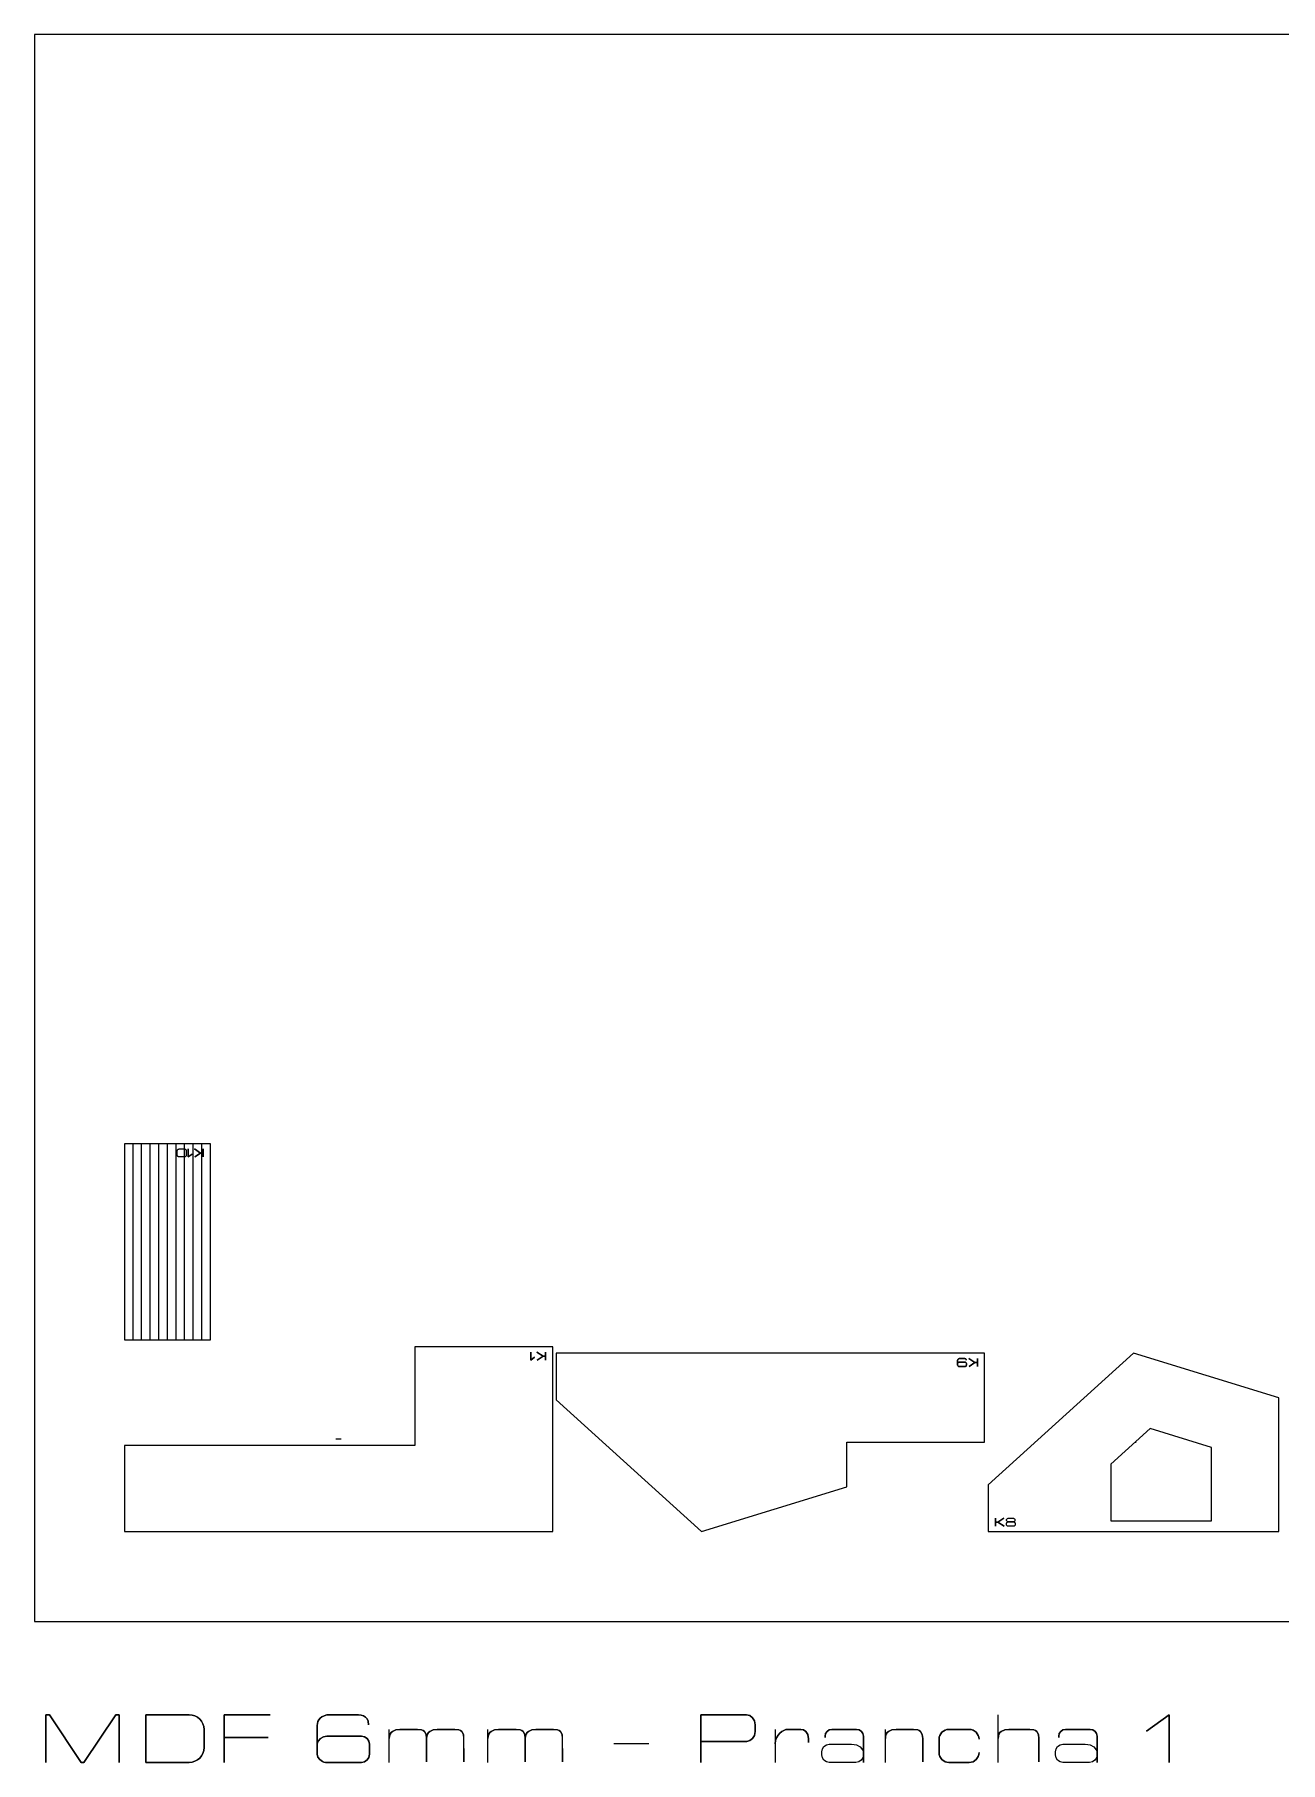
# Model space of a CAD drawing. Header units: metres. Extents: x -2.92 to 2.92, y -0.96 to 0.95.
# Drawn here: x -1.375 to -0.668, y -0.955 to 0.025 of the extents above; entities that cross this region are included whole.
import ezdxf

# ---------------------------------------------------------------- set-up
doc = ezdxf.new("R2010")
doc.units = ezdxf.units.M

msp = doc.modelspace()

# ---------------------------------------------------------------- linework, layer by layer
at = {"color": 2}
for p, q in [((-0.025, 0.025), (-1.375, 0.025)), ((-1.375, 0.025), (-1.375, -0.875)), ((-1.375, -0.875), (-0.025, -0.875)), ((-1.36862, -0.92795), (-1.3666, -0.92795)), ((-1.3666, -0.92795), (-1.36862, -0.92795)), ((-1.36862, -0.92795), (-1.36862, -0.955)), ((-1.36862, -0.955), (-1.36862, -0.92795)), ((-1.3666, -0.92795), (-1.34859, -0.955)), ((-1.34859, -0.955), (-1.3666, -0.92795)), ((-1.34698, -0.955), (-1.32886, -0.92795)), ((-1.32886, -0.92795), (-1.34698, -0.955)), ((-1.32886, -0.92795), (-1.32695, -0.92795)), ((-1.32695, -0.92795), (-1.32886, -0.92795)), ((-1.32695, -0.92795), (-1.32695, -0.955)), ((-1.32695, -0.955), (-1.32695, -0.92795)), ((-1.28726, -0.92795), (-1.31183, -0.92795)), ((-1.31183, -0.92795), (-1.31183, -0.955)), ((-1.31183, -0.955), (-1.31183, -0.92795)), ((-1.31183, -0.92795), (-1.28726, -0.92795)), ((-1.28558, -0.92811), (-1.28726, -0.92795)), ((-1.28726, -0.92795), (-1.28558, -0.92811)), ((-1.284, -0.9286), (-1.28558, -0.92811)), ((-1.28558, -0.92811), (-1.284, -0.9286)), ((-1.28256, -0.92938), (-1.284, -0.9286)), ((-1.284, -0.9286), (-1.28256, -0.92938)), ((-1.28131, -0.93041), (-1.28256, -0.92938)), ((-1.28256, -0.92938), (-1.28131, -0.93041)), ((-1.28029, -0.93165), (-1.28131, -0.93041)), ((-1.28131, -0.93041), (-1.28029, -0.93165)), ((-1.26738, -0.94078), (-1.26738, -0.92795)), ((-1.26738, -0.92795), (-1.24131, -0.92795)), ((-1.24131, -0.92795), (-1.26738, -0.92795)), ((-1.26738, -0.92795), (-1.26738, -0.955)), ((-1.21376, -0.93082), (-1.21424, -0.93185)), ((-1.21424, -0.93185), (-1.21376, -0.93082)), ((-1.21304, -0.9299), (-1.21376, -0.93082)), ((-1.21376, -0.93082), (-1.21304, -0.9299)), ((-1.21205, -0.92912), (-1.21304, -0.9299)), ((-1.21304, -0.9299), (-1.21205, -0.92912)), ((-1.21077, -0.92849), (-1.21205, -0.92912)), ((-1.21205, -0.92912), (-1.21077, -0.92849)), ((-1.20917, -0.92808), (-1.21077, -0.92849)), ((-1.21077, -0.92849), (-1.20917, -0.92808)), ((-1.20721, -0.92795), (-1.20917, -0.92808)), ((-1.20917, -0.92808), (-1.20721, -0.92795)), ((-1.19123, -0.92795), (-1.20721, -0.92795)), ((-1.20721, -0.92795), (-1.19123, -0.92795)), ((-1.18971, -0.92813), (-1.19123, -0.92795)), ((-1.19123, -0.92795), (-1.18971, -0.92813)), ((-1.18838, -0.92859), (-1.18971, -0.92813)), ((-1.18971, -0.92813), (-1.18838, -0.92859)), ((-1.18733, -0.92924), (-1.18838, -0.92859)), ((-1.18838, -0.92859), (-1.18733, -0.92924)), ((-1.18639, -0.93024), (-1.18733, -0.92924)), ((-1.18733, -0.92924), (-1.18639, -0.93024)), ((-1.18573, -0.93166), (-1.18639, -0.93024)), ((-1.18639, -0.93024), (-1.18573, -0.93166)), ((-0.99707, -0.92798), (-0.97104, -0.92798)), ((-0.97104, -0.92798), (-0.99707, -0.92798)), ((-0.99707, -0.92798), (-0.99707, -0.955)), ((-0.99707, -0.955), (-0.99707, -0.92798)), ((-0.97104, -0.92798), (-0.97011, -0.9281)), ((-0.97011, -0.9281), (-0.97104, -0.92798)), ((-0.97011, -0.9281), (-0.96922, -0.92843)), ((-0.96922, -0.92843), (-0.97011, -0.9281)), ((-0.96922, -0.92843), (-0.96766, -0.92964)), ((-0.96766, -0.92964), (-0.96922, -0.92843)), ((-0.96766, -0.92964), (-0.96657, -0.93142)), ((-0.96657, -0.93142), (-0.96766, -0.92964)), ((-0.82831, -0.955), (-0.82831, -0.92795)), ((-0.73123, -0.92795), (-0.74417, -0.93733)), ((-0.74417, -0.93733), (-0.73123, -0.92795)), ((-0.73123, -0.92795), (-0.73123, -0.955)), ((-0.73123, -0.955), (-0.73123, -0.92795)), ((-1.27951, -0.93309), (-1.28029, -0.93165)), ((-1.28029, -0.93165), (-1.27951, -0.93309)), ((-1.27902, -0.93467), (-1.27951, -0.93309)), ((-1.27951, -0.93309), (-1.27902, -0.93467)), ((-1.27886, -0.93635), (-1.27902, -0.93467)), ((-1.27902, -0.93467), (-1.27886, -0.93635)), ((-1.27886, -0.94659), (-1.27886, -0.93635)), ((-1.27886, -0.93635), (-1.27886, -0.94659)), ((-1.26738, -0.94078), (-1.24255, -0.94078)), ((-1.24255, -0.94078), (-1.26738, -0.94078)), ((-1.26738, -0.955), (-1.26738, -0.94078)), ((-1.21424, -0.93185), (-1.2146, -0.93406)), ((-1.2146, -0.93406), (-1.21424, -0.93185)), ((-1.2146, -0.93406), (-1.2146, -0.95038)), ((-1.2146, -0.95038), (-1.2146, -0.93406)), ((-1.21099, -0.94046), (-1.21274, -0.94146)), ((-1.21274, -0.94146), (-1.21099, -0.94046)), ((-1.20923, -0.94011), (-1.21099, -0.94046)), ((-1.21099, -0.94046), (-1.20923, -0.94011)), ((-1.18954, -0.94011), (-1.20923, -0.94011)), ((-1.20923, -0.94011), (-1.18954, -0.94011)), ((-1.18787, -0.94046), (-1.18954, -0.94011)), ((-1.18954, -0.94011), (-1.18787, -0.94046)), ((-1.18639, -0.94144), (-1.18787, -0.94046)), ((-1.18787, -0.94046), (-1.18639, -0.94144)), ((-1.18549, -0.93358), (-1.18573, -0.93166)), ((-1.18573, -0.93166), (-1.18549, -0.93358)), ((-1.17379, -0.955), (-1.17379, -0.93624)), ((-1.17367, -0.94006), (-1.17379, -0.94135)), ((-1.17379, -0.94135), (-1.17367, -0.94006)), ((-1.1733, -0.93898), (-1.17367, -0.94006)), ((-1.17367, -0.94006), (-1.1733, -0.93898)), ((-1.17273, -0.9381), (-1.1733, -0.93898)), ((-1.1733, -0.93898), (-1.17273, -0.9381)), ((-1.17199, -0.93739), (-1.17273, -0.9381)), ((-1.17273, -0.9381), (-1.17199, -0.93739)), ((-1.17006, -0.93651), (-1.17199, -0.93739)), ((-1.17199, -0.93739), (-1.17006, -0.93651)), ((-1.16771, -0.93624), (-1.17006, -0.93651)), ((-1.17006, -0.93651), (-1.16771, -0.93624)), ((-1.15777, -0.93624), (-1.16771, -0.93624)), ((-1.16771, -0.93624), (-1.15777, -0.93624)), ((-1.15544, -0.93656), (-1.15777, -0.93624)), ((-1.15777, -0.93624), (-1.15544, -0.93656)), ((-1.15454, -0.93695), (-1.15544, -0.93656)), ((-1.15544, -0.93656), (-1.15454, -0.93695)), ((-1.15383, -0.9375), (-1.15454, -0.93695)), ((-1.15454, -0.93695), (-1.15383, -0.9375)), ((-1.15291, -0.93909), (-1.15383, -0.9375)), ((-1.15383, -0.9375), (-1.15291, -0.93909)), ((-1.1526, -0.94135), (-1.15291, -0.93909)), ((-1.15291, -0.93909), (-1.1526, -0.94135)), ((-1.15247, -0.94006), (-1.1526, -0.94135)), ((-1.1526, -0.94135), (-1.15247, -0.94006)), ((-1.15211, -0.93898), (-1.15247, -0.94006)), ((-1.15247, -0.94006), (-1.15211, -0.93898)), ((-1.15154, -0.9381), (-1.15211, -0.93898)), ((-1.15211, -0.93898), (-1.15154, -0.9381)), ((-1.15081, -0.93739), (-1.15154, -0.9381)), ((-1.15154, -0.9381), (-1.15081, -0.93739)), ((-1.1489, -0.93651), (-1.15081, -0.93739)), ((-1.15081, -0.93739), (-1.1489, -0.93651)), ((-1.14656, -0.93624), (-1.1489, -0.93651)), ((-1.1489, -0.93651), (-1.14656, -0.93624)), ((-1.13662, -0.93624), (-1.14656, -0.93624)), ((-1.14656, -0.93624), (-1.13662, -0.93624)), ((-1.13427, -0.93656), (-1.13662, -0.93624)), ((-1.13662, -0.93624), (-1.13427, -0.93656)), ((-1.13337, -0.93695), (-1.13427, -0.93656)), ((-1.13427, -0.93656), (-1.13337, -0.93695)), ((-1.13264, -0.9375), (-1.13337, -0.93695)), ((-1.13337, -0.93695), (-1.13264, -0.9375)), ((-1.13168, -0.93909), (-1.13264, -0.9375)), ((-1.13264, -0.9375), (-1.13168, -0.93909)), ((-1.13137, -0.94135), (-1.13168, -0.93909)), ((-1.13168, -0.93909), (-1.13137, -0.95462)), ((-1.11782, -0.955), (-1.11782, -0.93624)), ((-1.1177, -0.94006), (-1.11782, -0.94135)), ((-1.11782, -0.94135), (-1.1177, -0.94006)), ((-1.11733, -0.93898), (-1.1177, -0.94006)), ((-1.1177, -0.94006), (-1.11733, -0.93898)), ((-1.11676, -0.9381), (-1.11733, -0.93898)), ((-1.11733, -0.93898), (-1.11676, -0.9381)), ((-1.11602, -0.93739), (-1.11676, -0.9381)), ((-1.11676, -0.9381), (-1.11602, -0.93739)), ((-1.11409, -0.93651), (-1.11602, -0.93739)), ((-1.11602, -0.93739), (-1.11409, -0.93651)), ((-1.11174, -0.93624), (-1.11409, -0.93651)), ((-1.11409, -0.93651), (-1.11174, -0.93624)), ((-1.1018, -0.93624), (-1.11174, -0.93624)), ((-1.11174, -0.93624), (-1.1018, -0.93624)), ((-1.09947, -0.93656), (-1.1018, -0.93624)), ((-1.1018, -0.93624), (-1.09947, -0.93656)), ((-1.09857, -0.93695), (-1.09947, -0.93656)), ((-1.09947, -0.93656), (-1.09857, -0.93695)), ((-1.09786, -0.9375), (-1.09857, -0.93695)), ((-1.09857, -0.93695), (-1.09786, -0.9375)), ((-1.09693, -0.93909), (-1.09786, -0.9375)), ((-1.09786, -0.9375), (-1.09693, -0.93909)), ((-1.09662, -0.94135), (-1.09693, -0.93909)), ((-1.09693, -0.93909), (-1.09662, -0.94135)), ((-1.0965, -0.94006), (-1.09662, -0.94135)), ((-1.09662, -0.94135), (-1.0965, -0.94006)), ((-1.09614, -0.93898), (-1.0965, -0.94006)), ((-1.0965, -0.94006), (-1.09614, -0.93898)), ((-1.09557, -0.9381), (-1.09614, -0.93898)), ((-1.09614, -0.93898), (-1.09557, -0.9381)), ((-1.09484, -0.93739), (-1.09557, -0.9381)), ((-1.09557, -0.9381), (-1.09484, -0.93739)), ((-1.09293, -0.93651), (-1.09484, -0.93739)), ((-1.09484, -0.93739), (-1.09293, -0.93651)), ((-1.09059, -0.93624), (-1.09293, -0.93651)), ((-1.09293, -0.93651), (-1.09059, -0.93624)), ((-1.08065, -0.93624), (-1.09059, -0.93624)), ((-1.09059, -0.93624), (-1.08065, -0.93624)), ((-1.0783, -0.93656), (-1.08065, -0.93624)), ((-1.08065, -0.93624), (-1.0783, -0.93656)), ((-1.0774, -0.93695), (-1.0783, -0.93656)), ((-1.0783, -0.93656), (-1.0774, -0.93695)), ((-1.07667, -0.9375), (-1.0774, -0.93695)), ((-1.0774, -0.93695), (-1.07667, -0.9375)), ((-1.07571, -0.93909), (-1.07667, -0.9375)), ((-1.07667, -0.9375), (-1.07571, -0.93909)), ((-1.07539, -0.94135), (-1.07571, -0.93909)), ((-1.07571, -0.93909), (-1.07539, -0.95462)), ((-0.96655, -0.93965), (-0.9676, -0.94142)), ((-0.9676, -0.94142), (-0.96655, -0.93965)), ((-0.96657, -0.93142), (-0.96616, -0.93361)), ((-0.96616, -0.93361), (-0.96657, -0.93142)), ((-0.96616, -0.93748), (-0.96655, -0.93965)), ((-0.96655, -0.93965), (-0.96616, -0.93748)), ((-0.96616, -0.93361), (-0.96616, -0.93748)), ((-0.96616, -0.93748), (-0.96616, -0.93361)), ((-0.9548, -0.93624), (-0.9548, -0.955)), ((-0.95321, -0.93955), (-0.95405, -0.94097)), ((-0.95405, -0.94097), (-0.95321, -0.93955)), ((-0.95219, -0.93838), (-0.95321, -0.93955)), ((-0.95321, -0.93955), (-0.95219, -0.93838)), ((-0.95105, -0.93746), (-0.95219, -0.93838)), ((-0.95219, -0.93838), (-0.95105, -0.93746)), ((-0.94986, -0.93679), (-0.95105, -0.93746)), ((-0.95105, -0.93746), (-0.94986, -0.93679)), ((-0.94871, -0.93638), (-0.94986, -0.93679)), ((-0.94986, -0.93679), (-0.94871, -0.93638)), ((-0.94767, -0.93624), (-0.94871, -0.93638)), ((-0.94871, -0.93638), (-0.94767, -0.93624)), ((-0.9402, -0.93624), (-0.94767, -0.93624)), ((-0.94767, -0.93624), (-0.9402, -0.93624)), ((-0.93872, -0.93654), (-0.9402, -0.93624)), ((-0.9402, -0.93624), (-0.93872, -0.93654)), ((-0.93735, -0.9375), (-0.93872, -0.93654)), ((-0.93872, -0.93654), (-0.93735, -0.93748)), ((-0.93735, -0.93748), (-0.93638, -0.93913)), ((-0.93638, -0.93917), (-0.93735, -0.9375)), ((-0.93638, -0.93913), (-0.936, -0.94157)), ((-0.936, -0.94157), (-0.93638, -0.93917)), ((-0.92621, -0.93865), (-0.92651, -0.94019)), ((-0.92651, -0.94019), (-0.92621, -0.93865)), ((-0.92651, -0.94019), (-0.92651, -0.94079)), ((-0.92651, -0.94079), (-0.92651, -0.94019)), ((-0.92537, -0.93741), (-0.92621, -0.93865)), ((-0.92621, -0.93865), (-0.92537, -0.93741)), ((-0.92411, -0.93656), (-0.92537, -0.93741)), ((-0.92537, -0.93741), (-0.92411, -0.93656)), ((-0.92261, -0.93624), (-0.92411, -0.93656)), ((-0.92411, -0.93656), (-0.92261, -0.93624)), ((-0.90866, -0.93624), (-0.92261, -0.93624)), ((-0.92261, -0.93624), (-0.90866, -0.93624)), ((-0.90714, -0.93656), (-0.90866, -0.93624)), ((-0.90866, -0.93624), (-0.90714, -0.93656)), ((-0.90588, -0.93741), (-0.90714, -0.93656)), ((-0.90714, -0.93656), (-0.90588, -0.93741)), ((-0.90504, -0.93865), (-0.90588, -0.93741)), ((-0.90588, -0.93741), (-0.90504, -0.93865)), ((-0.90472, -0.94018), (-0.90504, -0.93865)), ((-0.90504, -0.93865), (-0.90472, -0.94018)), ((-0.90472, -0.955), (-0.90472, -0.94018)), ((-0.90472, -0.94018), (-0.90472, -0.955)), ((-0.8923, -0.955), (-0.8923, -0.93624)), ((-0.89218, -0.94006), (-0.8923, -0.94135)), ((-0.8923, -0.94135), (-0.89218, -0.94006)), ((-0.89182, -0.93898), (-0.89218, -0.94006)), ((-0.89218, -0.94006), (-0.89182, -0.93898)), ((-0.89125, -0.9381), (-0.89182, -0.93898)), ((-0.89182, -0.93898), (-0.89125, -0.9381)), ((-0.8905, -0.93739), (-0.89125, -0.9381)), ((-0.89125, -0.9381), (-0.8905, -0.93739)), ((-0.88857, -0.93651), (-0.8905, -0.93739)), ((-0.8905, -0.93739), (-0.88857, -0.93651)), ((-0.88623, -0.93624), (-0.88857, -0.93651)), ((-0.88857, -0.93651), (-0.88623, -0.93624)), ((-0.87629, -0.93624), (-0.88623, -0.93624)), ((-0.88623, -0.93624), (-0.87629, -0.93624)), ((-0.87395, -0.93656), (-0.87629, -0.93624)), ((-0.87629, -0.93624), (-0.87395, -0.93656)), ((-0.87306, -0.93695), (-0.87395, -0.93656)), ((-0.87395, -0.93656), (-0.87306, -0.93695)), ((-0.87235, -0.9375), (-0.87306, -0.93695)), ((-0.87306, -0.93695), (-0.87235, -0.9375)), ((-0.87142, -0.93909), (-0.87235, -0.9375)), ((-0.87235, -0.9375), (-0.87142, -0.93909)), ((-0.87111, -0.94135), (-0.87142, -0.93909)), ((-0.87142, -0.93909), (-0.87111, -0.94135)), ((-0.86185, -0.94183), (-0.86174, -0.94071)), ((-0.86174, -0.94071), (-0.86185, -0.94183)), ((-0.86174, -0.94071), (-0.86142, -0.93966)), ((-0.86142, -0.93966), (-0.86174, -0.94071)), ((-0.86142, -0.93966), (-0.86022, -0.9379)), ((-0.86022, -0.9379), (-0.86142, -0.93966)), ((-0.86022, -0.9379), (-0.85843, -0.93669)), ((-0.85843, -0.93669), (-0.86022, -0.9379)), ((-0.85843, -0.93669), (-0.85738, -0.93636)), ((-0.85738, -0.93636), (-0.85843, -0.93669)), ((-0.85738, -0.93636), (-0.85626, -0.93624)), ((-0.85626, -0.93624), (-0.85738, -0.93636)), ((-0.85626, -0.93624), (-0.84471, -0.93624)), ((-0.84471, -0.93624), (-0.85626, -0.93624)), ((-0.84471, -0.93624), (-0.84358, -0.93636)), ((-0.84358, -0.93636), (-0.84471, -0.93624)), ((-0.84358, -0.93636), (-0.84253, -0.93669)), ((-0.84253, -0.93669), (-0.84358, -0.93636)), ((-0.84253, -0.93669), (-0.84077, -0.9379)), ((-0.84077, -0.9379), (-0.84253, -0.93669)), ((-0.84077, -0.9379), (-0.83957, -0.93966)), ((-0.83957, -0.93966), (-0.84077, -0.9379)), ((-0.83957, -0.93966), (-0.83923, -0.94071)), ((-0.83923, -0.94071), (-0.83957, -0.93966)), ((-0.83923, -0.94071), (-0.83912, -0.94183)), ((-0.83912, -0.94183), (-0.83923, -0.94071)), ((-0.82819, -0.94006), (-0.82831, -0.94134)), ((-0.82831, -0.94134), (-0.82819, -0.94006)), ((-0.82784, -0.93898), (-0.82819, -0.94006)), ((-0.82819, -0.94006), (-0.82784, -0.93898)), ((-0.82729, -0.93809), (-0.82784, -0.93898)), ((-0.82784, -0.93898), (-0.82729, -0.93809)), ((-0.82655, -0.93738), (-0.82729, -0.93809)), ((-0.82729, -0.93809), (-0.82655, -0.93738)), ((-0.82462, -0.9365), (-0.82655, -0.93738)), ((-0.82655, -0.93738), (-0.82462, -0.9365)), ((-0.82227, -0.93624), (-0.82462, -0.9365)), ((-0.82462, -0.9365), (-0.82227, -0.93624)), ((-0.81042, -0.93624), (-0.82227, -0.93624)), ((-0.82227, -0.93624), (-0.81042, -0.93624)), ((-0.80808, -0.93655), (-0.81042, -0.93624)), ((-0.81042, -0.93624), (-0.80808, -0.93655)), ((-0.80718, -0.93695), (-0.80808, -0.93655)), ((-0.80808, -0.93655), (-0.80718, -0.93695)), ((-0.80646, -0.9375), (-0.80718, -0.93695)), ((-0.80718, -0.93695), (-0.80646, -0.9375)), ((-0.80552, -0.93909), (-0.80646, -0.9375)), ((-0.80646, -0.9375), (-0.80552, -0.93909)), ((-0.80521, -0.94134), (-0.80552, -0.93909)), ((-0.80552, -0.93909), (-0.80521, -0.94134)), ((-0.79365, -0.93865), (-0.79395, -0.94019)), ((-0.79395, -0.94019), (-0.79365, -0.93865)), ((-0.79395, -0.94019), (-0.79395, -0.94079)), ((-0.79395, -0.94079), (-0.79395, -0.94019)), ((-0.7928, -0.93741), (-0.79365, -0.93865)), ((-0.79365, -0.93865), (-0.7928, -0.93741)), ((-0.79155, -0.93656), (-0.7928, -0.93741)), ((-0.7928, -0.93741), (-0.79155, -0.93656)), ((-0.79005, -0.93624), (-0.79155, -0.93656)), ((-0.79155, -0.93656), (-0.79005, -0.93624)), ((-0.77609, -0.93624), (-0.79005, -0.93624)), ((-0.79005, -0.93624), (-0.77609, -0.93624)), ((-0.77457, -0.93656), (-0.77609, -0.93624)), ((-0.77609, -0.93624), (-0.77457, -0.93656)), ((-0.77332, -0.93741), (-0.77457, -0.93656)), ((-0.77457, -0.93656), (-0.77332, -0.93741)), ((-0.77247, -0.93865), (-0.77332, -0.93741)), ((-0.77332, -0.93741), (-0.77247, -0.93865)), ((-0.77215, -0.94018), (-0.77247, -0.93865)), ((-0.77247, -0.93865), (-0.77215, -0.94018)), ((-0.77215, -0.955), (-0.77215, -0.94018)), ((-0.77215, -0.94018), (-0.77215, -0.955)), ((-1.28029, -0.95133), (-1.27951, -0.9499)), ((-1.27951, -0.9499), (-1.28029, -0.95133)), ((-1.27951, -0.9499), (-1.27902, -0.9483)), ((-1.27902, -0.9483), (-1.27951, -0.9499)), ((-1.27902, -0.9483), (-1.27886, -0.94659)), ((-1.27886, -0.94659), (-1.27902, -0.9483)), ((-1.21446, -0.9438), (-1.2146, -0.94472)), ((-1.2146, -0.94472), (-1.21446, -0.9438)), ((-1.2146, -0.95038), (-1.21422, -0.95194)), ((-1.21422, -0.95194), (-1.2146, -0.95038)), ((-1.21407, -0.94294), (-1.21446, -0.9438)), ((-1.21446, -0.9438), (-1.21407, -0.94294)), ((-1.21274, -0.94146), (-1.21407, -0.94294)), ((-1.21407, -0.94294), (-1.21274, -0.94146)), ((-1.18534, -0.9429), (-1.18639, -0.94144)), ((-1.18639, -0.94144), (-1.18534, -0.9429)), ((-1.18493, -0.94468), (-1.18534, -0.9429)), ((-1.18534, -0.9429), (-1.18493, -0.94468)), ((-1.1853, -0.95215), (-1.18493, -0.95035)), ((-1.18493, -0.95035), (-1.1853, -0.95215)), ((-1.18493, -0.95035), (-1.18493, -0.94468)), ((-1.18493, -0.94468), (-1.18493, -0.95035)), ((-1.1526, -0.95462), (-1.1526, -0.94135)), ((-1.1526, -0.94135), (-1.1526, -0.95462)), ((-1.13137, -0.95462), (-1.13137, -0.94135)), ((-1.09662, -0.95462), (-1.09662, -0.94135)), ((-1.09662, -0.94135), (-1.09662, -0.95462)), ((-1.07539, -0.95462), (-1.07539, -0.94135)), ((-1.02648, -0.94438), (-1.04632, -0.94438)), ((-0.97092, -0.94303), (-0.99707, -0.94303)), ((-0.99707, -0.94303), (-0.97092, -0.94303)), ((-0.96912, -0.9426), (-0.97092, -0.94303)), ((-0.97092, -0.94303), (-0.96912, -0.9426)), ((-0.9676, -0.94142), (-0.96912, -0.9426)), ((-0.96912, -0.9426), (-0.9676, -0.94142)), ((-0.95461, -0.94262), (-0.9548, -0.9445)), ((-0.9548, -0.9445), (-0.95461, -0.94262)), ((-0.95405, -0.94097), (-0.95461, -0.94262)), ((-0.95461, -0.94262), (-0.95405, -0.94097)), ((-0.936, -0.94367), (-0.936, -0.94157)), ((-0.936, -0.94157), (-0.936, -0.94367)), ((-0.92839, -0.94893), (-0.92805, -0.94726)), ((-0.92839, -0.94893), (-0.92805, -0.94726)), ((-0.92839, -0.95072), (-0.92839, -0.94893)), ((-0.92839, -0.95072), (-0.92839, -0.94893)), ((-0.92805, -0.94726), (-0.92713, -0.94591)), ((-0.92805, -0.94726), (-0.92713, -0.94591)), ((-0.92713, -0.94591), (-0.92578, -0.94499)), ((-0.92713, -0.94591), (-0.92578, -0.94499)), ((-0.92578, -0.94499), (-0.92411, -0.94465)), ((-0.92578, -0.94499), (-0.92411, -0.94465)), ((-0.92411, -0.94465), (-0.91147, -0.94465)), ((-0.92411, -0.94465), (-0.91147, -0.94465)), ((-0.91147, -0.94465), (-0.91006, -0.94476)), ((-0.91147, -0.94465), (-0.91006, -0.94476)), ((-0.91006, -0.94476), (-0.90877, -0.94508)), ((-0.91006, -0.94476), (-0.90877, -0.94508)), ((-0.90877, -0.94508), (-0.90663, -0.94621)), ((-0.90877, -0.94508), (-0.90663, -0.94621)), ((-0.90663, -0.94621), (-0.90522, -0.94778)), ((-0.90663, -0.94621), (-0.90522, -0.94778)), ((-0.90522, -0.94778), (-0.90485, -0.94866)), ((-0.90522, -0.94778), (-0.90485, -0.94866)), ((-0.90485, -0.94866), (-0.90472, -0.94953)), ((-0.90485, -0.94866), (-0.90472, -0.94953)), ((-0.90472, -0.94953), (-0.90472, -0.95072)), ((-0.90472, -0.94953), (-0.90472, -0.95072)), ((-0.87111, -0.95462), (-0.87111, -0.94135)), ((-0.87111, -0.94135), (-0.87111, -0.95462)), ((-0.86185, -0.94941), (-0.86185, -0.94183)), ((-0.86185, -0.94183), (-0.86185, -0.94941)), ((-0.86174, -0.95054), (-0.86185, -0.94941)), ((-0.86185, -0.94941), (-0.86174, -0.95054)), ((-0.86142, -0.95159), (-0.86174, -0.95054)), ((-0.86174, -0.95054), (-0.86142, -0.95159)), ((-0.83923, -0.95054), (-0.83957, -0.95159)), ((-0.83957, -0.95159), (-0.83923, -0.95054)), ((-0.83912, -0.94941), (-0.83923, -0.95054)), ((-0.83923, -0.95054), (-0.83912, -0.94941)), ((-0.80521, -0.95462), (-0.80521, -0.94134)), ((-0.80521, -0.94134), (-0.80521, -0.95462)), ((-0.79582, -0.94893), (-0.79549, -0.94726)), ((-0.79582, -0.94893), (-0.79549, -0.94726)), ((-0.79582, -0.95072), (-0.79582, -0.94893)), ((-0.79582, -0.95072), (-0.79582, -0.94893)), ((-0.79549, -0.94726), (-0.79457, -0.94591)), ((-0.79549, -0.94726), (-0.79457, -0.94591)), ((-0.79457, -0.94591), (-0.79322, -0.94499)), ((-0.79457, -0.94591), (-0.79322, -0.94499)), ((-0.79322, -0.94499), (-0.79155, -0.94465)), ((-0.79322, -0.94499), (-0.79155, -0.94465)), ((-0.79155, -0.94465), (-0.77891, -0.94465)), ((-0.79155, -0.94465), (-0.77891, -0.94465)), ((-0.77891, -0.94465), (-0.7775, -0.94476)), ((-0.77891, -0.94465), (-0.7775, -0.94476)), ((-0.7775, -0.94476), (-0.77621, -0.94508)), ((-0.7775, -0.94476), (-0.77621, -0.94508)), ((-0.77621, -0.94508), (-0.77407, -0.94621)), ((-0.77621, -0.94508), (-0.77407, -0.94621)), ((-0.77407, -0.94621), (-0.77266, -0.94778)), ((-0.77407, -0.94621), (-0.77266, -0.94778)), ((-0.77266, -0.94778), (-0.77228, -0.94866)), ((-0.77266, -0.94778), (-0.77228, -0.94866)), ((-0.77228, -0.94866), (-0.77215, -0.94953)), ((-0.77228, -0.94866), (-0.77215, -0.94953)), ((-0.77215, -0.94953), (-0.77215, -0.95072)), ((-0.77215, -0.94953), (-0.77215, -0.95072)), ((-1.34859, -0.955), (-1.34698, -0.955)), ((-1.34698, -0.955), (-1.34859, -0.955)), ((-1.28558, -0.95483), (-1.31183, -0.955)), ((-1.31183, -0.955), (-1.28726, -0.955)), ((-1.28726, -0.955), (-1.28558, -0.95483)), ((-1.28558, -0.95483), (-1.284, -0.95434)), ((-1.284, -0.95434), (-1.28558, -0.95483)), ((-1.284, -0.95434), (-1.28256, -0.95357)), ((-1.28256, -0.95357), (-1.284, -0.95434)), ((-1.28256, -0.95357), (-1.28131, -0.95256)), ((-1.28131, -0.95256), (-1.28256, -0.95357)), ((-1.28131, -0.95256), (-1.28029, -0.95133)), ((-1.28029, -0.95133), (-1.28131, -0.95256)), ((-1.21422, -0.95194), (-1.21319, -0.95342)), ((-1.21319, -0.95342), (-1.21422, -0.95194)), ((-1.21319, -0.95342), (-1.21171, -0.95455)), ((-1.21171, -0.95455), (-1.21319, -0.95342)), ((-1.21171, -0.95455), (-1.21086, -0.95489)), ((-1.21086, -0.95489), (-1.21171, -0.95455)), ((-1.21086, -0.95489), (-1.20998, -0.955)), ((-1.20998, -0.955), (-1.21086, -0.95489)), ((-1.20998, -0.955), (-1.18954, -0.95496)), ((-1.18954, -0.95496), (-1.20998, -0.955)), ((-1.18954, -0.95496), (-1.18776, -0.95461)), ((-1.18776, -0.95461), (-1.18954, -0.95496)), ((-1.18776, -0.95461), (-1.18629, -0.95361)), ((-1.18629, -0.95361), (-1.18776, -0.95461)), ((-1.18629, -0.95361), (-1.1853, -0.95215)), ((-1.1853, -0.95215), (-1.18629, -0.95361)), ((-0.92805, -0.95241), (-0.92839, -0.95072)), ((-0.92805, -0.95241), (-0.92839, -0.95072)), ((-0.92713, -0.95376), (-0.92805, -0.95241)), ((-0.92713, -0.95376), (-0.92805, -0.95241)), ((-0.92578, -0.95466), (-0.92713, -0.95376)), ((-0.92578, -0.95466), (-0.92713, -0.95376)), ((-0.92411, -0.955), (-0.92578, -0.95466)), ((-0.92411, -0.955), (-0.92578, -0.95466)), ((-0.90903, -0.955), (-0.92411, -0.955)), ((-0.90903, -0.955), (-0.92411, -0.955)), ((-0.90736, -0.95466), (-0.90903, -0.955)), ((-0.90736, -0.95466), (-0.90903, -0.955)), ((-0.90599, -0.95376), (-0.90736, -0.95466)), ((-0.90599, -0.95376), (-0.90736, -0.95466)), ((-0.90506, -0.95241), (-0.90599, -0.95376)), ((-0.90506, -0.95241), (-0.90599, -0.95376)), ((-0.90472, -0.95072), (-0.90506, -0.95241)), ((-0.90472, -0.95072), (-0.90506, -0.95241)), ((-0.86022, -0.95337), (-0.86142, -0.95159)), ((-0.86142, -0.95159), (-0.86022, -0.95337)), ((-0.85843, -0.95457), (-0.86022, -0.95337)), ((-0.86022, -0.95337), (-0.85843, -0.95457)), ((-0.85738, -0.95489), (-0.85843, -0.95457)), ((-0.85843, -0.95457), (-0.85738, -0.95489)), ((-0.85626, -0.955), (-0.85738, -0.95489)), ((-0.85738, -0.95489), (-0.85626, -0.955)), ((-0.84471, -0.955), (-0.85626, -0.955)), ((-0.85626, -0.955), (-0.84471, -0.955)), ((-0.84358, -0.95489), (-0.84471, -0.955)), ((-0.84471, -0.955), (-0.84358, -0.95489)), ((-0.84253, -0.95457), (-0.84358, -0.95489)), ((-0.84358, -0.95489), (-0.84253, -0.95457)), ((-0.84077, -0.95337), (-0.84253, -0.95457)), ((-0.84253, -0.95457), (-0.84077, -0.95337)), ((-0.83957, -0.95159), (-0.84077, -0.95337)), ((-0.84077, -0.95337), (-0.83957, -0.95159)), ((-0.79549, -0.95241), (-0.79582, -0.95072)), ((-0.79549, -0.95241), (-0.79582, -0.95072)), ((-0.79457, -0.95376), (-0.79549, -0.95241)), ((-0.79457, -0.95376), (-0.79549, -0.95241)), ((-0.79322, -0.95466), (-0.79457, -0.95376)), ((-0.79322, -0.95466), (-0.79457, -0.95376)), ((-0.79155, -0.955), (-0.79322, -0.95466)), ((-0.79155, -0.955), (-0.79322, -0.95466)), ((-0.77647, -0.955), (-0.79155, -0.955)), ((-0.77647, -0.955), (-0.79155, -0.955)), ((-0.7748, -0.95466), (-0.77647, -0.955)), ((-0.7748, -0.95466), (-0.77647, -0.955)), ((-0.77343, -0.95376), (-0.7748, -0.95466)), ((-0.77343, -0.95376), (-0.7748, -0.95466)), ((-0.77249, -0.95241), (-0.77343, -0.95376)), ((-0.77249, -0.95241), (-0.77343, -0.95376)), ((-0.77215, -0.95072), (-0.77249, -0.95241)), ((-0.77215, -0.95072), (-0.77249, -0.95241))]:
    msp.add_line(p, q, dxfattribs=at)
at = {"color": 7}
for p, q in [((-1.324, -0.60407), (-1.324, -0.71524)), ((-1.27525, -0.60407), (-1.324, -0.60407)), ((-1.27525, -0.71524), (-1.27525, -0.60407)), ((-1.324, -0.71524), (-1.27525, -0.71524)), ((-1.08099, -0.71924), (-1.15919, -0.71924)), ((-1.15919, -0.71924), (-1.15919, -0.77525)), ((-1.08099, -0.824), (-1.08099, -0.71924)), ((-0.83598, -0.72287), (-1.07899, -0.72287)), ((-1.07899, -0.72287), (-1.07899, -0.74938)), ((-0.83598, -0.77344), (-0.83598, -0.72287)), ((-0.75157, -0.72287), (-0.83398, -0.79749)), ((-0.66916, -0.74816), (-0.75157, -0.72287)), ((-1.07899, -0.74938), (-0.99658, -0.824)), ((-0.66916, -0.824), (-0.66916, -0.74816)), ((-0.91417, -0.79872), (-0.91417, -0.77344)), ((-0.91417, -0.77344), (-0.83598, -0.77344)), ((-0.74205, -0.76562), (-0.76447, -0.78592)), ((-0.70724, -0.7763), (-0.74205, -0.76562)), ((-1.15919, -0.77525), (-1.324, -0.77525)), ((-1.324, -0.77525), (-1.324, -0.824)), ((-0.70724, -0.818), (-0.70724, -0.7763)), ((-0.76447, -0.78592), (-0.76447, -0.818)), ((-0.99658, -0.824), (-0.91417, -0.79872)), ((-0.83398, -0.79749), (-0.83398, -0.824)), ((-0.76447, -0.818), (-0.70724, -0.818)), ((-1.324, -0.824), (-1.08099, -0.824)), ((-0.83398, -0.824), (-0.66916, -0.824))]:
    msp.add_line(p, q, dxfattribs=at)
at = {"color": 1}
for p, q in [((-1.31913, -0.71524), (-1.31913, -0.60407)), ((-1.31425, -0.71524), (-1.31425, -0.60407)), ((-1.30938, -0.71524), (-1.30938, -0.60407)), ((-1.3045, -0.71524), (-1.3045, -0.60407)), ((-1.29963, -0.71524), (-1.29963, -0.60407)), ((-1.29475, -0.71524), (-1.29475, -0.60407)), ((-1.28988, -0.71524), (-1.28988, -0.60407)), ((-1.285, -0.71524), (-1.285, -0.60407)), ((-1.28013, -0.71524), (-1.28013, -0.60407))]:
    msp.add_line(p, q, dxfattribs=at)
at = {"color": 134}
for p, q in [((-1.29396, -0.60769), (-1.29387, -0.60752)), ((-1.29396, -0.60769), (-1.29387, -0.60752)), ((-1.29387, -0.60752), (-1.29375, -0.60737)), ((-1.29387, -0.60752), (-1.29375, -0.60737)), ((-1.29375, -0.60737), (-1.2936, -0.60725)), ((-1.29375, -0.60737), (-1.2936, -0.60725)), ((-1.2936, -0.60725), (-1.29343, -0.60715)), ((-1.2936, -0.60725), (-1.29343, -0.60715)), ((-1.29343, -0.60715), (-1.29323, -0.60709)), ((-1.29343, -0.60715), (-1.29323, -0.60709)), ((-1.29323, -0.60709), (-1.29303, -0.60707)), ((-1.29323, -0.60709), (-1.29303, -0.60707)), ((-1.29303, -0.60707), (-1.28997, -0.60707)), ((-1.29303, -0.60707), (-1.28997, -0.60707)), ((-1.28997, -0.60707), (-1.28976, -0.60709)), ((-1.28997, -0.60707), (-1.28976, -0.60709)), ((-1.28976, -0.60709), (-1.28957, -0.60715)), ((-1.28976, -0.60709), (-1.28957, -0.60715)), ((-1.28957, -0.60715), (-1.2894, -0.60725)), ((-1.28957, -0.60715), (-1.2894, -0.60725)), ((-1.2894, -0.60725), (-1.28925, -0.60737)), ((-1.2894, -0.60725), (-1.28925, -0.60737)), ((-1.28925, -0.60737), (-1.28912, -0.60752)), ((-1.28925, -0.60737), (-1.28912, -0.60752)), ((-1.28912, -0.60752), (-1.28903, -0.60769)), ((-1.28912, -0.60752), (-1.28903, -0.60769)), ((-1.28776, -0.61158), (-1.28776, -0.60707)), ((-1.28776, -0.60707), (-1.28776, -0.61158)), ((-1.28079, -0.60944), (-1.28425, -0.60707)), ((-1.28425, -0.60707), (-1.28079, -0.60944)), ((-1.27931, -0.61158), (-1.27931, -0.60707)), ((-1.27931, -0.60707), (-1.27931, -0.60944)), ((-1.29404, -0.60808), (-1.29402, -0.60788)), ((-1.29404, -0.60808), (-1.29402, -0.60788)), ((-1.29404, -0.61057), (-1.29404, -0.60808)), ((-1.29404, -0.61057), (-1.29404, -0.60808)), ((-1.29402, -0.61078), (-1.29404, -0.61057)), ((-1.29402, -0.61078), (-1.29404, -0.61057)), ((-1.29402, -0.60788), (-1.29396, -0.60769)), ((-1.29402, -0.60788), (-1.29396, -0.60769)), ((-1.29396, -0.61097), (-1.29402, -0.61078)), ((-1.29396, -0.61097), (-1.29402, -0.61078)), ((-1.29387, -0.61114), (-1.29396, -0.61097)), ((-1.29387, -0.61114), (-1.29396, -0.61097)), ((-1.29375, -0.61129), (-1.29387, -0.61114)), ((-1.29375, -0.61129), (-1.29387, -0.61114)), ((-1.2936, -0.61141), (-1.29375, -0.61129)), ((-1.2936, -0.61141), (-1.29375, -0.61129)), ((-1.29343, -0.6115), (-1.2936, -0.61141)), ((-1.29343, -0.6115), (-1.2936, -0.61141)), ((-1.29323, -0.61156), (-1.29343, -0.6115)), ((-1.29323, -0.61156), (-1.29343, -0.6115)), ((-1.29303, -0.61158), (-1.29323, -0.61156)), ((-1.29303, -0.61158), (-1.29323, -0.61156)), ((-1.28997, -0.61158), (-1.29303, -0.61158)), ((-1.28997, -0.61158), (-1.29303, -0.61158)), ((-1.28976, -0.61156), (-1.28997, -0.61158)), ((-1.28976, -0.61156), (-1.28997, -0.61158)), ((-1.28957, -0.6115), (-1.28976, -0.61156)), ((-1.28957, -0.6115), (-1.28976, -0.61156)), ((-1.2894, -0.61141), (-1.28957, -0.6115)), ((-1.2894, -0.61141), (-1.28957, -0.6115)), ((-1.28925, -0.61129), (-1.2894, -0.61141)), ((-1.28925, -0.61129), (-1.2894, -0.61141)), ((-1.28912, -0.61114), (-1.28925, -0.61129)), ((-1.28912, -0.61114), (-1.28925, -0.61129)), ((-1.28903, -0.61097), (-1.28912, -0.61114)), ((-1.28903, -0.61097), (-1.28912, -0.61114)), ((-1.28903, -0.60769), (-1.28897, -0.60788)), ((-1.28903, -0.60769), (-1.28897, -0.60788)), ((-1.28897, -0.61078), (-1.28903, -0.61097)), ((-1.28897, -0.61078), (-1.28903, -0.61097)), ((-1.28897, -0.60788), (-1.28895, -0.60808)), ((-1.28897, -0.60788), (-1.28895, -0.60808)), ((-1.28895, -0.61057), (-1.28897, -0.61078)), ((-1.28895, -0.61057), (-1.28897, -0.61078)), ((-1.28895, -0.60808), (-1.28895, -0.61057)), ((-1.28895, -0.60808), (-1.28895, -0.61057)), ((-1.28776, -0.61158), (-1.28561, -0.61002)), ((-1.28561, -0.61002), (-1.28776, -0.61158)), ((-1.28079, -0.60944), (-1.28404, -0.61158)), ((-1.28404, -0.61158), (-1.28079, -0.60944)), ((-1.27931, -0.60944), (-1.28079, -0.60944)), ((-1.28079, -0.60944), (-1.27931, -0.60944)), ((-1.27931, -0.60944), (-1.27931, -0.61158)), ((-1.0935, -0.72675), (-1.0935, -0.72224)), ((-1.0935, -0.72224), (-1.0935, -0.72675)), ((-1.0935, -0.72675), (-1.09135, -0.72519)), ((-1.09135, -0.72519), (-1.0935, -0.72675)), ((-1.08653, -0.72461), (-1.08999, -0.72224)), ((-1.08999, -0.72224), (-1.08653, -0.72461)), ((-1.08653, -0.72461), (-1.08978, -0.72675)), ((-1.08978, -0.72675), (-1.08653, -0.72461)), ((-1.08505, -0.72461), (-1.08653, -0.72461)), ((-1.08653, -0.72461), (-1.08505, -0.72461)), ((-1.08505, -0.72675), (-1.08505, -0.72224)), ((-1.08505, -0.72224), (-1.08505, -0.72461)), ((-1.08505, -0.72461), (-1.08505, -0.72675)), ((-0.85123, -0.72656), (-0.85129, -0.72693)), ((-0.85129, -0.72693), (-0.85123, -0.72656)), ((-0.85129, -0.72693), (-0.85129, -0.72966)), ((-0.85129, -0.72966), (-0.85129, -0.72693)), ((-0.85126, -0.72856), (-0.85129, -0.72871)), ((-0.85129, -0.72871), (-0.85126, -0.72856)), ((-0.85129, -0.72966), (-0.85122, -0.72992)), ((-0.85122, -0.72992), (-0.85129, -0.72966)), ((-0.8512, -0.72841), (-0.85126, -0.72856)), ((-0.85126, -0.72856), (-0.8512, -0.72841)), ((-0.85115, -0.72639), (-0.85123, -0.72656)), ((-0.85123, -0.72656), (-0.85115, -0.72639)), ((-0.85122, -0.72992), (-0.85105, -0.73017)), ((-0.85105, -0.73017), (-0.85122, -0.72992)), ((-0.85098, -0.72817), (-0.8512, -0.72841)), ((-0.8512, -0.72841), (-0.85098, -0.72817)), ((-0.85103, -0.72624), (-0.85115, -0.72639)), ((-0.85115, -0.72639), (-0.85103, -0.72624)), ((-0.85105, -0.73017), (-0.8508, -0.73036)), ((-0.8508, -0.73036), (-0.85105, -0.73017)), ((-0.85086, -0.72611), (-0.85103, -0.72624)), ((-0.85103, -0.72624), (-0.85086, -0.72611)), ((-0.85068, -0.728), (-0.85098, -0.72817)), ((-0.85098, -0.72817), (-0.85068, -0.728)), ((-0.85065, -0.726), (-0.85086, -0.72611)), ((-0.85086, -0.72611), (-0.85065, -0.726)), ((-0.8508, -0.73036), (-0.85051, -0.73043)), ((-0.85051, -0.73043), (-0.8508, -0.73036)), ((-0.85039, -0.72794), (-0.85068, -0.728)), ((-0.85068, -0.728), (-0.85039, -0.72794)), ((-0.85038, -0.72593), (-0.85065, -0.726)), ((-0.85065, -0.726), (-0.85038, -0.72593)), ((-0.85051, -0.73043), (-0.8471, -0.73043)), ((-0.8471, -0.73043), (-0.85051, -0.73043)), ((-0.8471, -0.72794), (-0.85039, -0.72794)), ((-0.85039, -0.72794), (-0.8471, -0.72794)), ((-0.85005, -0.72591), (-0.85038, -0.72593)), ((-0.85038, -0.72593), (-0.85005, -0.72591)), ((-0.84738, -0.72591), (-0.85005, -0.72591)), ((-0.85005, -0.72591), (-0.84738, -0.72591)), ((-0.84713, -0.72594), (-0.84738, -0.72591)), ((-0.84738, -0.72591), (-0.84713, -0.72594)), ((-0.8469, -0.72601), (-0.84713, -0.72594)), ((-0.84713, -0.72594), (-0.8469, -0.72601)), ((-0.84682, -0.728), (-0.8471, -0.72794)), ((-0.8471, -0.72794), (-0.84682, -0.728)), ((-0.8471, -0.73043), (-0.84681, -0.73037)), ((-0.84681, -0.73037), (-0.8471, -0.73043)), ((-0.84673, -0.72612), (-0.8469, -0.72601)), ((-0.8469, -0.72601), (-0.84673, -0.72612)), ((-0.84658, -0.72816), (-0.84682, -0.728)), ((-0.84682, -0.728), (-0.84658, -0.72816)), ((-0.84681, -0.73037), (-0.84656, -0.7302)), ((-0.84656, -0.7302), (-0.84681, -0.73037)), ((-0.84658, -0.72629), (-0.84673, -0.72612)), ((-0.84673, -0.72612), (-0.84658, -0.72629)), ((-0.84647, -0.72653), (-0.84658, -0.72629)), ((-0.84658, -0.72629), (-0.84647, -0.72653)), ((-0.8464, -0.72841), (-0.84658, -0.72816)), ((-0.84658, -0.72816), (-0.8464, -0.72841)), ((-0.84656, -0.7302), (-0.8464, -0.72995)), ((-0.8464, -0.72995), (-0.84656, -0.7302)), ((-0.84643, -0.72685), (-0.84647, -0.72653)), ((-0.84647, -0.72653), (-0.84643, -0.72685)), ((-0.84633, -0.72871), (-0.8464, -0.72841)), ((-0.8464, -0.72841), (-0.84633, -0.72871)), ((-0.8464, -0.72995), (-0.84633, -0.72966)), ((-0.84633, -0.72966), (-0.8464, -0.72995)), ((-0.84633, -0.72966), (-0.84633, -0.72871)), ((-0.84633, -0.72871), (-0.84633, -0.72966)), ((-0.84152, -0.72824), (-0.84498, -0.72587)), ((-0.84498, -0.72587), (-0.84152, -0.72824)), ((-0.84152, -0.72824), (-0.84477, -0.73038)), ((-0.84477, -0.73038), (-0.84152, -0.72824)), ((-0.84004, -0.72824), (-0.84152, -0.72824)), ((-0.84152, -0.72824), (-0.84004, -0.72824)), ((-0.84004, -0.73038), (-0.84004, -0.72587)), ((-0.84004, -0.72587), (-0.84004, -0.72824)), ((-0.84004, -0.72824), (-0.84004, -0.73038)), ((-0.82991, -0.81863), (-0.82991, -0.81649)), ((-0.82991, -0.81649), (-0.82991, -0.821)), ((-0.82991, -0.81863), (-0.82844, -0.81863)), ((-0.82844, -0.81863), (-0.82991, -0.81863)), ((-0.82991, -0.821), (-0.82991, -0.81863)), ((-0.82844, -0.81863), (-0.82519, -0.81649)), ((-0.82519, -0.81649), (-0.82844, -0.81863)), ((-0.82844, -0.81863), (-0.82498, -0.821)), ((-0.82498, -0.821), (-0.82844, -0.81863)), ((-0.82362, -0.81962), (-0.8236, -0.81942)), ((-0.82362, -0.81962), (-0.8236, -0.81942)), ((-0.82362, -0.81997), (-0.82362, -0.81962)), ((-0.82362, -0.81997), (-0.82362, -0.81962)), ((-0.8236, -0.82018), (-0.82362, -0.81997)), ((-0.8236, -0.82018), (-0.82362, -0.81997)), ((-0.8236, -0.81942), (-0.82354, -0.81922)), ((-0.8236, -0.81942), (-0.82354, -0.81922)), ((-0.82354, -0.82037), (-0.8236, -0.82018)), ((-0.82354, -0.82037), (-0.8236, -0.82018)), ((-0.82355, -0.8174), (-0.82353, -0.81722)), ((-0.82355, -0.8174), (-0.82353, -0.81722)), ((-0.82355, -0.81767), (-0.82355, -0.8174)), ((-0.82355, -0.81767), (-0.82355, -0.8174)), ((-0.82353, -0.81786), (-0.82355, -0.81767)), ((-0.82353, -0.81786), (-0.82355, -0.81767)), ((-0.82354, -0.81922), (-0.82344, -0.81905)), ((-0.82354, -0.81922), (-0.82344, -0.81905)), ((-0.82332, -0.8207), (-0.82354, -0.82037)), ((-0.82332, -0.8207), (-0.82354, -0.82037)), ((-0.82353, -0.81722), (-0.82347, -0.81705)), ((-0.82353, -0.81722), (-0.82347, -0.81705)), ((-0.82347, -0.81803), (-0.82353, -0.81786)), ((-0.82347, -0.81803), (-0.82353, -0.81786)), ((-0.82347, -0.81705), (-0.82327, -0.81676)), ((-0.82347, -0.81705), (-0.82327, -0.81676)), ((-0.82327, -0.81832), (-0.82347, -0.81803)), ((-0.82327, -0.81832), (-0.82347, -0.81803)), ((-0.82344, -0.81905), (-0.82332, -0.8189)), ((-0.82344, -0.81905), (-0.82332, -0.8189)), ((-0.82332, -0.8189), (-0.82299, -0.81867)), ((-0.82332, -0.8189), (-0.82299, -0.81867)), ((-0.82299, -0.82092), (-0.82332, -0.8207)), ((-0.82299, -0.82092), (-0.82332, -0.8207)), ((-0.82327, -0.81676), (-0.82298, -0.81656)), ((-0.82327, -0.81676), (-0.82298, -0.81656)), ((-0.82298, -0.81852), (-0.82327, -0.81832)), ((-0.82298, -0.81852), (-0.82327, -0.81832)), ((-0.82299, -0.81867), (-0.8228, -0.81861)), ((-0.82299, -0.81867), (-0.8228, -0.81861)), ((-0.8228, -0.82098), (-0.82299, -0.82092)), ((-0.8228, -0.82098), (-0.82299, -0.82092)), ((-0.82298, -0.81656), (-0.82263, -0.81649)), ((-0.82298, -0.81656), (-0.82263, -0.81649)), ((-0.82263, -0.81859), (-0.82298, -0.81852)), ((-0.82263, -0.81859), (-0.82298, -0.81852)), ((-0.8228, -0.81861), (-0.8226, -0.81859)), ((-0.8228, -0.81861), (-0.8226, -0.81859)), ((-0.8226, -0.821), (-0.8228, -0.82098)), ((-0.8226, -0.821), (-0.8228, -0.82098)), ((-0.82263, -0.81649), (-0.8197, -0.81649)), ((-0.82263, -0.81649), (-0.8197, -0.81649)), ((-0.8197, -0.81859), (-0.82263, -0.81859)), ((-0.8197, -0.81859), (-0.82263, -0.81859)), ((-0.8226, -0.81859), (-0.81965, -0.81859)), ((-0.8226, -0.81859), (-0.81965, -0.81859)), ((-0.81965, -0.821), (-0.8226, -0.821)), ((-0.81965, -0.821), (-0.8226, -0.821)), ((-0.8197, -0.81649), (-0.81935, -0.81656)), ((-0.8197, -0.81649), (-0.81935, -0.81656)), ((-0.81935, -0.81852), (-0.8197, -0.81859)), ((-0.81935, -0.81852), (-0.8197, -0.81859)), ((-0.81965, -0.81859), (-0.81944, -0.81861)), ((-0.81965, -0.81859), (-0.81944, -0.81861)), ((-0.81944, -0.82098), (-0.81965, -0.821)), ((-0.81944, -0.82098), (-0.81965, -0.821)), ((-0.81944, -0.81861), (-0.81925, -0.81867)), ((-0.81944, -0.81861), (-0.81925, -0.81867)), ((-0.81925, -0.82092), (-0.81944, -0.82098)), ((-0.81925, -0.82092), (-0.81944, -0.82098)), ((-0.81935, -0.81656), (-0.81906, -0.81676)), ((-0.81935, -0.81656), (-0.81906, -0.81676)), ((-0.81906, -0.81832), (-0.81935, -0.81852)), ((-0.81906, -0.81832), (-0.81935, -0.81852)), ((-0.81925, -0.81867), (-0.81908, -0.81877)), ((-0.81925, -0.81867), (-0.81908, -0.81877)), ((-0.81908, -0.82082), (-0.81925, -0.82092)), ((-0.81908, -0.82082), (-0.81925, -0.82092)), ((-0.81908, -0.81877), (-0.81892, -0.8189)), ((-0.81908, -0.81877), (-0.81892, -0.8189)), ((-0.81892, -0.8207), (-0.81908, -0.82082)), ((-0.81892, -0.8207), (-0.81908, -0.82082)), ((-0.81906, -0.81676), (-0.81886, -0.81705)), ((-0.81906, -0.81676), (-0.81886, -0.81705)), ((-0.81886, -0.81803), (-0.81906, -0.81832)), ((-0.81886, -0.81803), (-0.81906, -0.81832)), ((-0.81892, -0.8189), (-0.8188, -0.81905)), ((-0.81892, -0.8189), (-0.8188, -0.81905)), ((-0.8187, -0.82037), (-0.81892, -0.8207)), ((-0.8187, -0.82037), (-0.81892, -0.8207)), ((-0.81886, -0.81705), (-0.81881, -0.81722)), ((-0.81886, -0.81705), (-0.81881, -0.81722)), ((-0.81881, -0.81786), (-0.81886, -0.81803)), ((-0.81881, -0.81786), (-0.81886, -0.81803)), ((-0.81881, -0.81722), (-0.81879, -0.8174)), ((-0.81881, -0.81722), (-0.81879, -0.8174)), ((-0.81879, -0.81767), (-0.81881, -0.81786)), ((-0.81879, -0.81767), (-0.81881, -0.81786)), ((-0.8188, -0.81905), (-0.8187, -0.81922)), ((-0.8188, -0.81905), (-0.8187, -0.81922)), ((-0.81879, -0.8174), (-0.81879, -0.81767)), ((-0.81879, -0.8174), (-0.81879, -0.81767)), ((-0.8187, -0.81922), (-0.81864, -0.81942)), ((-0.8187, -0.81922), (-0.81864, -0.81942)), ((-0.81864, -0.82018), (-0.8187, -0.82037)), ((-0.81864, -0.82018), (-0.8187, -0.82037)), ((-0.81864, -0.81942), (-0.81862, -0.81962)), ((-0.81864, -0.81942), (-0.81862, -0.81962)), ((-0.81862, -0.81997), (-0.81864, -0.82018)), ((-0.81862, -0.81997), (-0.81864, -0.82018)), ((-0.81862, -0.81962), (-0.81862, -0.81997)), ((-0.81862, -0.81962), (-0.81862, -0.81997))]:
    msp.add_line(p, q, dxfattribs=at)
at = {"color": 6}
for p, q in [((-1.20099, -0.77162), (-1.20399, -0.77162)), ((-0.75068, -0.77344), (-0.75007, -0.77344))]:
    msp.add_line(p, q, dxfattribs=at)

doc.saveas('drawing.dxf')
